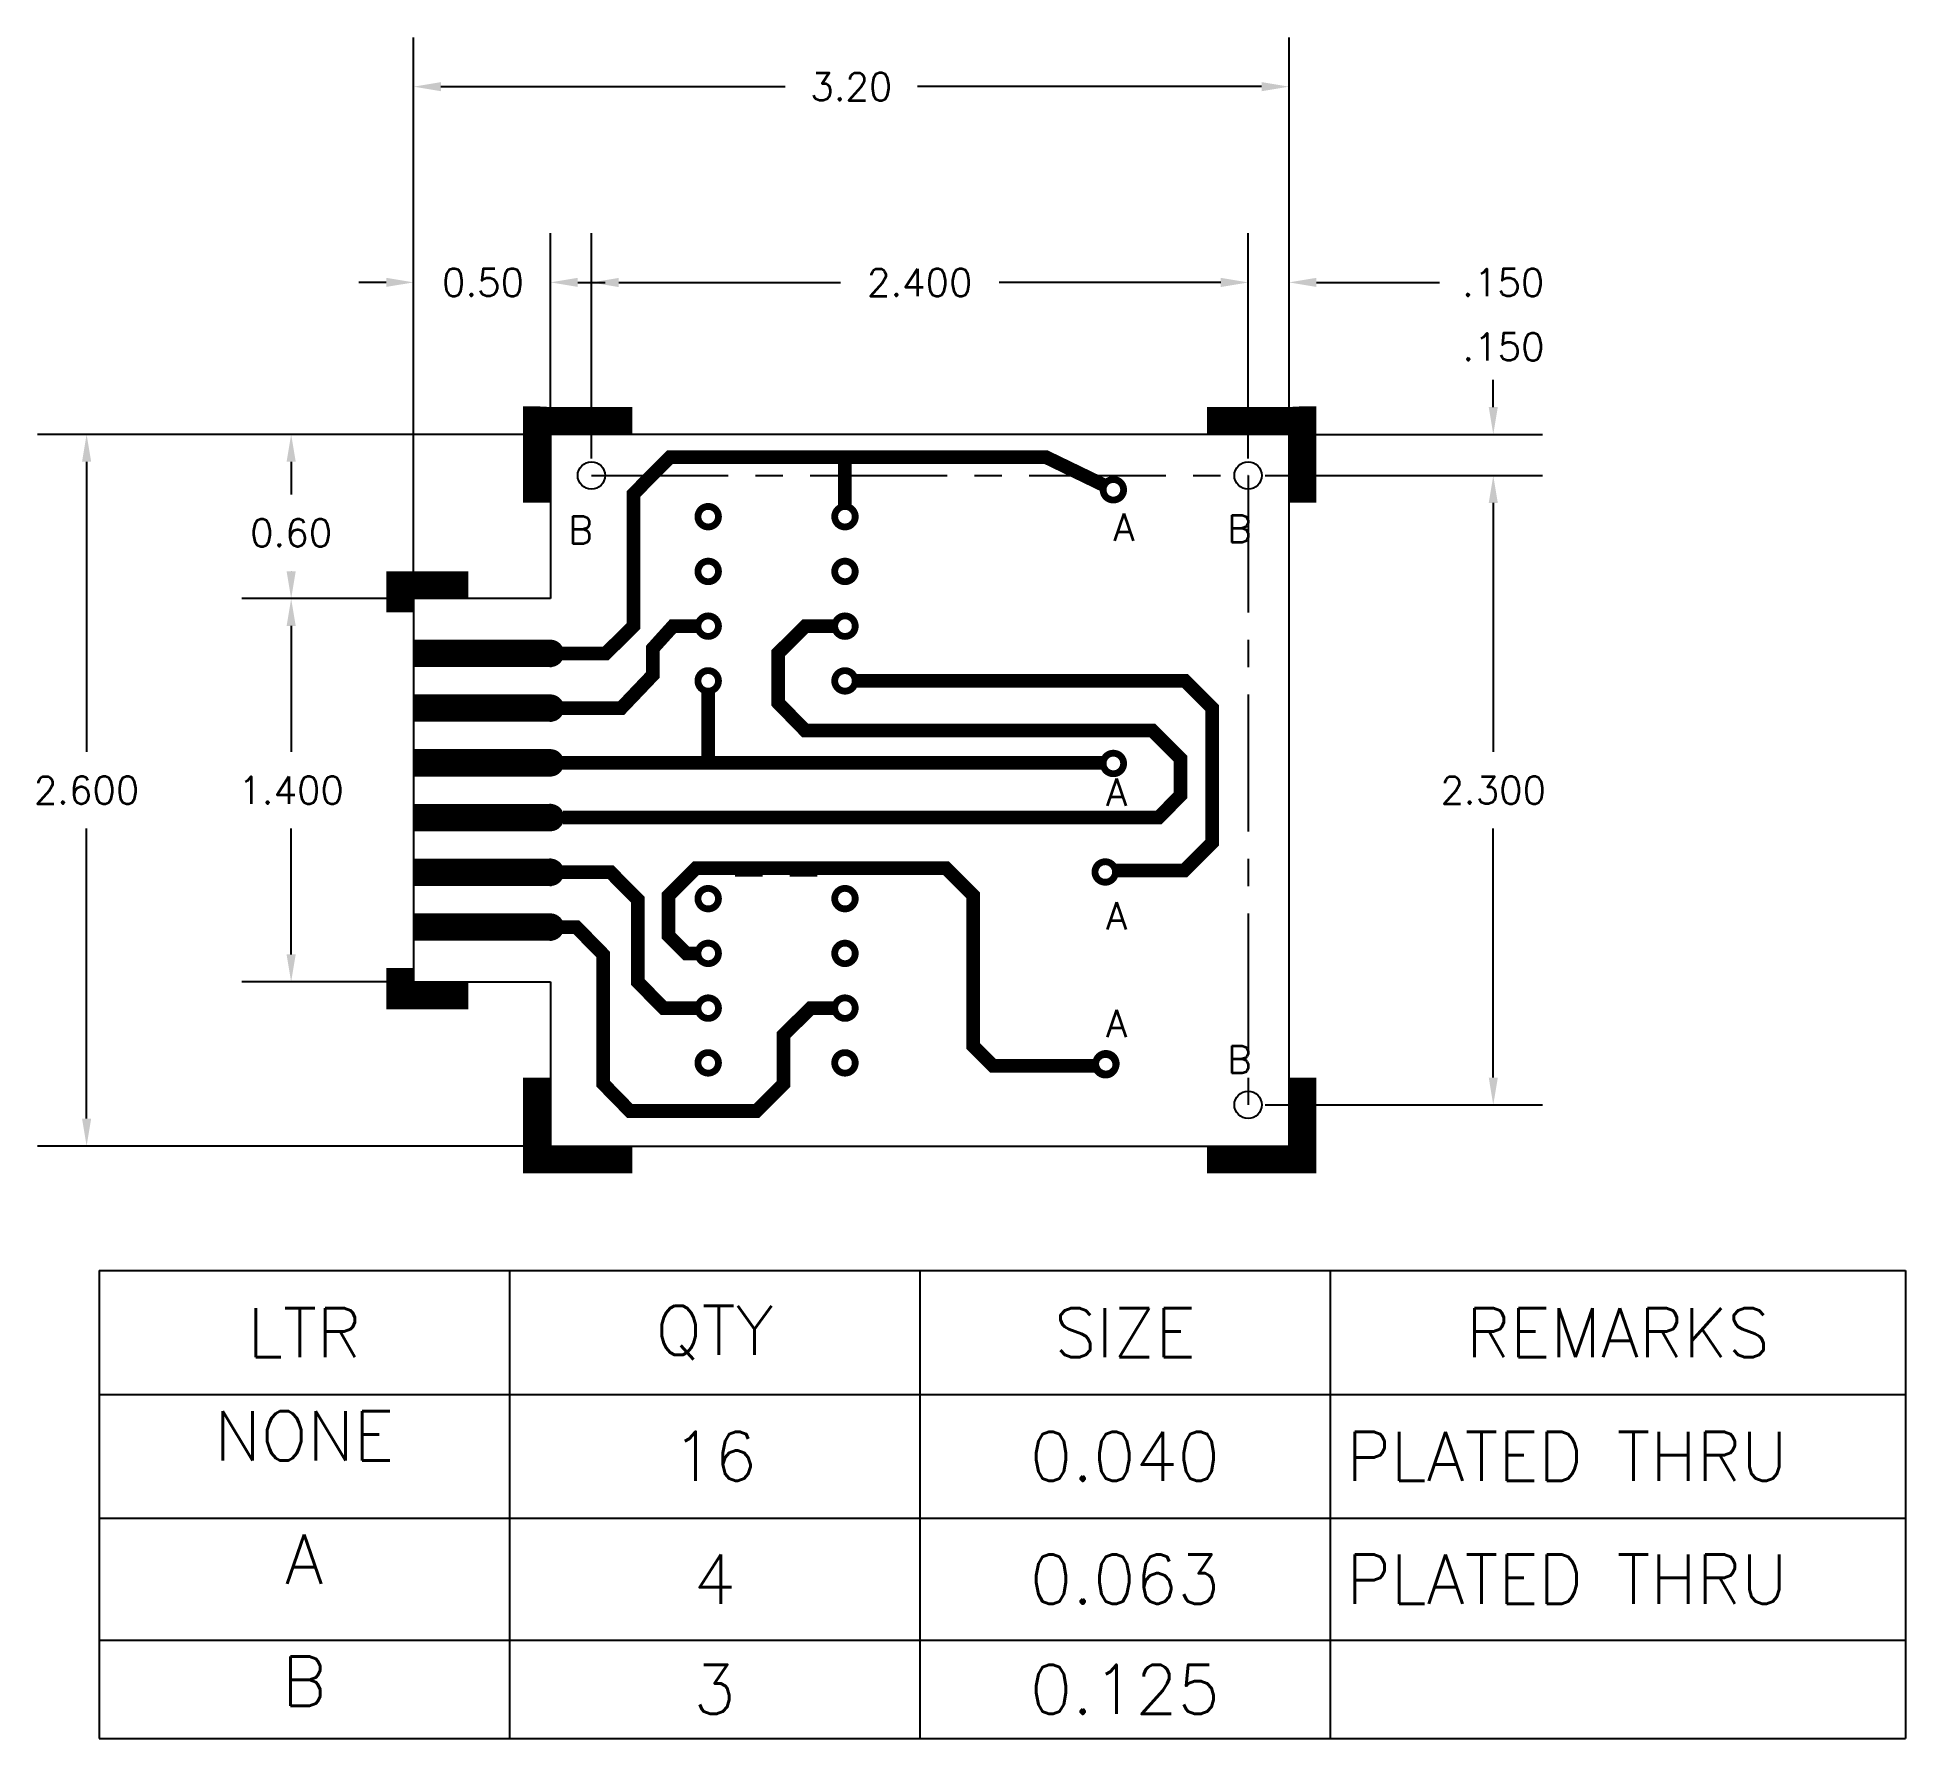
# Model space of a CAD drawing. Header units: inches. Extents: x 2.75 to 9.58, y 1.41 to 7.63.
import ezdxf

# ---------------------------------------------------------------- set-up
doc = ezdxf.new("R2010")
doc.units = ezdxf.units.IN
doc.header["$LTSCALE"] = 0.2
doc.header["$MEASUREMENT"] = 0
doc.linetypes.add('CENTERX2', pattern=[4, 2.5, -0.5, 0.5, -0.5])
for name, color, linetype in [('Pad', 4, 'Continuous'), ('Text', 7, 'Continuous'), ('Thick', 20, 'Continuous'), ('Trace', 4, 'Continuous')]:
    doc.layers.add(name, color=color, linetype=linetype)
doc.styles.get("Standard").update_dxf_attribs({"font": 'simplex.shx'})
doc.dimstyles.get("Standard").update_dxf_attribs({"dimtxt": 0.1, "dimasz": 0.1, "dimexe": 0.18, "dimexo": 0.0625, "dimgap": 0.09, "dimtad": 0, "dimtih": 1, "dimtoh": 1, "dimdec": 3, "dimzin": 4, "dimdsep": 46, "dimtxsty": 'Standard', "dimcen": 0.1, "dimadec": 0, "dimazin": 0, "dimtfac": 1, "dimtdec": 3, "dimtofl": 0, "dimtmove": 0, "dimatfit": 3, "dimfxl": 1, "dimtolj": 1, "dimtzin": 0, "dimarcsym": 0})

# ---------------------------------------------------------------- blocks, each defined once
blk = doc.blocks.new('*D10')
at = {"layer": 'Defpoints', "color": 0, "transparency": 16777216}
for p in [(4.6209, 6.1749), (2.9254, 3.5749), (4.6209, 3.5749)]:
    blk.add_point(p, dxfattribs=at)
at = {"layer": 'Text', "color": 0, "lineweight": -2, "transparency": 16777216}
for p, q in [((4.5584, 6.1749), (2.7454, 6.1749)), ((2.9254, 6.0749), (2.9254, 5.0149)), ((2.9254, 3.6749), (2.9254, 4.7349)), ((4.5584, 3.5749), (2.7454, 3.5749))]:
    blk.add_line(p, q, dxfattribs=at)
at = {"layer": 'Text', "color": 0, "transparency": 16777216}
for points in [[(2.9088, 6.0749), (2.9421, 6.0749), (2.9254, 6.1749)], [(2.9088, 3.6749), (2.9421, 3.6749), (2.9254, 3.5749)]]:
    blk.add_solid(points, dxfattribs=at)
at = {"layer": 'Text', "color": 0, "transparency": 16777216, "insert": (2.9254, 4.8749), "char_height": 0.1, "attachment_point": 5}
blk.add_mtext('\\A1;2.600', dxfattribs=at)
blk = doc.blocks.new('*D11')
at = {"layer": 'Defpoints', "color": 0, "transparency": 16777216}
for p in [(4.1209, 5.5749), (3.6732, 4.1749), (4.1209, 4.1749)]:
    blk.add_point(p, dxfattribs=at)
at = {"layer": 'Text', "color": 0, "lineweight": -2, "transparency": 16777216}
for p, q in [((4.0584, 5.5749), (3.4932, 5.5749)), ((3.6732, 5.4749), (3.6732, 5.0149)), ((3.6732, 4.2749), (3.6732, 4.7349)), ((4.0584, 4.1749), (3.4932, 4.1749))]:
    blk.add_line(p, q, dxfattribs=at)
at = {"layer": 'Text', "color": 0, "transparency": 16777216}
for points in [[(3.6565, 5.4749), (3.6899, 5.4749), (3.6732, 5.5749)], [(3.6565, 4.2749), (3.6899, 4.2749), (3.6732, 4.1749)]]:
    blk.add_solid(points, dxfattribs=at)
at = {"layer": 'Text', "color": 0, "transparency": 16777216, "insert": (3.6732, 4.8749), "char_height": 0.1, "attachment_point": 5}
blk.add_mtext('\\A1;1.400', dxfattribs=at)
blk = doc.blocks.new('*D12')
at = {"layer": 'Defpoints', "color": 0, "transparency": 16777216}
for p in [(4.6209, 6.1749), (3.6732, 5.5749), (4.6209, 5.5749)]:
    blk.add_point(p, dxfattribs=at)
at = {"layer": 'Text', "color": 0, "lineweight": -2, "transparency": 16777216}
for p, q in [((4.5584, 6.1749), (3.4932, 6.1749)), ((3.6732, 6.0749), (3.6732, 5.9549)), ((3.6732, 5.6749), (3.6732, 5.6749)), ((4.5584, 5.5749), (3.4932, 5.5749))]:
    blk.add_line(p, q, dxfattribs=at)
at = {"layer": 'Text', "color": 0, "transparency": 16777216}
for points in [[(3.6565, 6.0749), (3.6899, 6.0749), (3.6732, 6.1749)], [(3.6565, 5.6749), (3.6899, 5.6749), (3.6732, 5.5749)]]:
    blk.add_solid(points, dxfattribs=at)
at = {"layer": 'Text', "color": 0, "transparency": 16777216, "insert": (3.6732, 5.8149), "char_height": 0.1, "width": 0.4, "attachment_point": 5}
blk.add_mtext('\\A1;0.60', dxfattribs=at)
blk = doc.blocks.new('*D13')
at = {"layer": 'Defpoints', "color": 0, "transparency": 16777216}
for p in [(4.6209, 6.7304), (4.6209, 6.1749), (4.1209, 5.5749)]:
    blk.add_point(p, dxfattribs=at)
at = {"layer": 'Text', "color": 0, "lineweight": -2, "transparency": 16777216}
for p, q in [((4.1209, 5.6374), (4.1209, 6.9104)), ((4.6209, 6.2374), (4.6209, 6.9104)), ((4.0209, 6.7304), (3.9209, 6.7304)), ((4.7209, 6.7304), (4.8209, 6.7304))]:
    blk.add_line(p, q, dxfattribs=at)
at = {"layer": 'Text', "color": 0, "transparency": 16777216}
for points in [[(4.0209, 6.7471), (4.0209, 6.7138), (4.1209, 6.7304)], [(4.7209, 6.7471), (4.7209, 6.7138), (4.6209, 6.7304)]]:
    blk.add_solid(points, dxfattribs=at)
at = {"layer": 'Text', "color": 0, "transparency": 16777216, "insert": (4.3745, 6.7304), "char_height": 0.1, "attachment_point": 5}
blk.add_mtext('\\A1;0.50', dxfattribs=at)
blk = doc.blocks.new('*D14')
at = {"layer": 'Defpoints', "color": 0, "transparency": 16777216}
for p in [(7.3209, 7.4455), (7.3209, 6.1749), (4.1209, 5.5749)]:
    blk.add_point(p, dxfattribs=at)
at = {"layer": 'Text', "color": 0, "lineweight": -2, "transparency": 16777216}
for p, q in [((4.1209, 5.6374), (4.1209, 7.6255)), ((7.3209, 6.2374), (7.3209, 7.6255)), ((4.2209, 7.4455), (5.4785, 7.4455)), ((7.2209, 7.4455), (5.9633, 7.4455))]:
    blk.add_line(p, q, dxfattribs=at)
at = {"layer": 'Text', "color": 0, "transparency": 16777216}
for points in [[(4.2209, 7.4622), (4.2209, 7.4289), (4.1209, 7.4455)], [(7.2209, 7.4622), (7.2209, 7.4289), (7.3209, 7.4455)]]:
    blk.add_solid(points, dxfattribs=at)
at = {"layer": 'Text', "color": 0, "transparency": 16777216, "insert": (5.7209, 7.4455), "char_height": 0.1, "attachment_point": 5}
blk.add_mtext('\\A1;3.20', dxfattribs=at)
blk = doc.blocks.new('*D16')
at = {"layer": 'Defpoints', "color": 0, "transparency": 16777216}
for p in [(7.3209, 6.7303), (7.3209, 6.1749), (7.1711, 6.0246)]:
    blk.add_point(p, dxfattribs=at)
at = {"layer": 'Text', "color": 0, "lineweight": -2, "transparency": 16777216}
for p, q in [((7.1711, 6.0871), (7.1711, 6.9103)), ((7.3209, 6.2374), (7.3209, 6.9103)), ((7.0711, 6.7303), (6.9711, 6.7303)), ((7.4209, 6.7303), (7.8714, 6.7303))]:
    blk.add_line(p, q, dxfattribs=at)
at = {"layer": 'Text', "color": 0, "transparency": 16777216}
for points in [[(7.0711, 6.7469), (7.0711, 6.7136), (7.1711, 6.7303)], [(7.4209, 6.7469), (7.4209, 6.7136), (7.3209, 6.7303)]]:
    blk.add_solid(points, dxfattribs=at)
at = {"layer": 'Text', "color": 0, "transparency": 16777216, "insert": (8.1042, 6.7303), "char_height": 0.1, "attachment_point": 5}
blk.add_mtext('\\A1;.150', dxfattribs=at)
blk = doc.blocks.new('*D17')
at = {"layer": 'Defpoints', "color": 0, "transparency": 16777216}
for p in [(7.3209, 6.1749), (8.0676, 6.1749), (7.1711, 6.0246)]:
    blk.add_point(p, dxfattribs=at)
at = {"layer": 'Text', "color": 0, "lineweight": -2, "transparency": 16777216}
for p, q in [((8.0676, 6.2749), (8.0676, 6.3749)), ((7.3834, 6.1749), (8.2476, 6.1749)), ((7.2336, 6.0246), (8.2476, 6.0246)), ((8.0676, 5.9246), (8.0676, 5.8246))]:
    blk.add_line(p, q, dxfattribs=at)
at = {"layer": 'Text', "color": 0, "transparency": 16777216}
for points in [[(8.051, 6.2749), (8.0843, 6.2749), (8.0676, 6.1749)], [(8.051, 5.9246), (8.0843, 5.9246), (8.0676, 6.0246)]]:
    blk.add_solid(points, dxfattribs=at)
at = {"layer": 'Text', "color": 0, "transparency": 16777216, "insert": (8.1052, 6.4949), "char_height": 0.1, "width": 0.037553, "attachment_point": 5}
blk.add_mtext('\\A1;.150', dxfattribs=at)
blk = doc.blocks.new('*D18')
at = {"layer": 'Defpoints', "color": 0, "transparency": 16777216}
for p in [(7.1711, 6.0246), (7.1711, 3.7252), (8.0676, 3.7252)]:
    blk.add_point(p, dxfattribs=at)
at = {"layer": 'Text', "color": 0, "lineweight": -2, "transparency": 16777216}
for p, q in [((7.2336, 6.0246), (8.2476, 6.0246)), ((8.0676, 5.9246), (8.0676, 5.0149)), ((8.0676, 3.8252), (8.0676, 4.7349)), ((7.2336, 3.7252), (8.2476, 3.7252))]:
    blk.add_line(p, q, dxfattribs=at)
at = {"layer": 'Text', "color": 0, "transparency": 16777216}
for points in [[(8.051, 5.9246), (8.0843, 5.9246), (8.0676, 6.0246)], [(8.051, 3.8252), (8.0843, 3.8252), (8.0676, 3.7252)]]:
    blk.add_solid(points, dxfattribs=at)
at = {"layer": 'Text', "color": 0, "transparency": 16777216, "insert": (8.0676, 4.8749), "char_height": 0.1, "attachment_point": 5}
blk.add_mtext('\\A1;2.300', dxfattribs=at)
blk = doc.blocks.new('*D19')
at = {"layer": 'Defpoints', "color": 0, "transparency": 16777216}
for p in [(7.1711, 6.73), (4.7707, 6.0246), (7.1711, 6.0246)]:
    blk.add_point(p, dxfattribs=at)
at = {"layer": 'Text', "color": 0, "lineweight": -2, "transparency": 16777216}
for p, q in [((4.7707, 6.0871), (4.7707, 6.91)), ((7.1711, 6.0871), (7.1711, 6.91)), ((4.8707, 6.73), (5.6809, 6.73)), ((7.0711, 6.73), (6.2609, 6.73))]:
    blk.add_line(p, q, dxfattribs=at)
at = {"layer": 'Text', "color": 0, "transparency": 16777216}
for points in [[(4.8707, 6.7467), (4.8707, 6.7133), (4.7707, 6.73)], [(7.0711, 6.7467), (7.0711, 6.7133), (7.1711, 6.73)]]:
    blk.add_solid(points, dxfattribs=at)
at = {"layer": 'Text', "color": 0, "transparency": 16777216, "insert": (5.9709, 6.73), "char_height": 0.1, "attachment_point": 5}
blk.add_mtext('\\A1;2.400', dxfattribs=at)
blk = doc.blocks.new('*T21')
at = {"layer": 'Text', "color": 0, "linetype": 'ByBlock', "lineweight": -2, "transparency": 16777216}
for p, q in [((0, 0), (6.6041, 0)), ((0, 0), (0, -1.71)), ((1.5, 0), (1.5, -1.71)), ((3, 0), (3, -1.71)), ((4.5, 0), (4.5, -1.71)), ((6.6041, 0), (6.6041, -1.71)), ((0, -0.4533), (6.6041, -0.4533)), ((0, -0.9041), (6.6041, -0.9041)), ((0, -1.35), (6.6041, -1.35)), ((0, -1.71), (6.6041, -1.71))]:
    blk.add_line(p, q, dxfattribs=at)
at = {"layer": 'Text', "color": 0, "transparency": 16777216, "char_height": 0.18}
for s, insert, width, attachment_point in [('QTY', (2.25, -0.2267), 1.38, 5), ('LTR', (0.75, -0.2267), 1.38, 5), ('SIZE', (3.75, -0.2267), 1.38, 5), ('REMARKS', (5.5521, -0.2267), 1.984148, 5), ('NONE', (0.75, -0.5133), 1.38, 2), ('16', (2.25, -0.6787), 1.38, 5), ('0.040', (3.75, -0.6787), 1.38, 5), ('PLATED THRU', (4.56, -0.6787), 1.984148, 4), ('A', (0.75, -0.9641), 1.38, 2), ('4', (2.25, -1.1271), 1.38, 5), ('0.063', (3.75, -1.1271), 1.38, 5), ('PLATED THRU', (4.56, -1.1271), 1.984148, 4), ('B', (0.75, -1.41), 1.38, 2), ('3', (2.25, -1.53), 1.38, 5), ('0.125', (3.75, -1.53), 1.38, 5)]:
    blk.add_mtext(s, dxfattribs=dict(at, insert=insert, width=width, attachment_point=attachment_point))

msp = doc.modelspace()

# ---------------------------------------------------------------- linework, layer by layer
at = {"layer": 'Pad', "const_width": 0.025}
for points in [[(6.6413, 5.9726, 1), (6.7163, 5.9726, 1)], [(5.1602, 5.8743, 1), (5.2352, 5.8743, 1)], [(5.1602, 5.8743, 1), (5.2352, 5.8743, 1)], [(5.6602, 5.8743, 1), (5.7352, 5.8743, 1)], [(5.6602, 5.8743, 1), (5.7352, 5.8743, 1)], [(5.1602, 5.6743, 1), (5.2352, 5.6743, 1)], [(5.1602, 5.6743, 1), (5.2352, 5.6743, 1)], [(5.6602, 5.6743, 1), (5.7352, 5.6743, 1)], [(5.6602, 5.6743, 1), (5.7352, 5.6743, 1)], [(5.1602, 5.4743, 1), (5.2352, 5.4743, 1)], [(5.1602, 5.4743, 1), (5.2352, 5.4743, 1)], [(5.6602, 5.4743, 1), (5.7352, 5.4743, 1)], [(5.6602, 5.4743, 1), (5.7352, 5.4743, 1)], [(5.1602, 5.2743, 1), (5.2352, 5.2743, 1)], [(5.1602, 5.2743, 1), (5.2352, 5.2743, 1)], [(5.6602, 5.2743, 1), (5.7352, 5.2743, 1)], [(5.6602, 5.2743, 1), (5.7352, 5.2743, 1)], [(6.6413, 4.9726, 1), (6.7163, 4.9726, 1)], [(6.6117, 4.5761, 1), (6.6867, 4.5761, 1)], [(6.6117, 4.5761, 1), (6.6867, 4.5761, 1)], [(5.1602, 4.4787, 1), (5.2352, 4.4787, 1)], [(5.1602, 4.4787, 1), (5.2352, 4.4787, 1)], [(5.6602, 4.4787, 1), (5.7352, 4.4787, 1)], [(5.6602, 4.4787, 1), (5.7352, 4.4787, 1)], [(5.1602, 4.2787, 1), (5.2352, 4.2787, 1)], [(5.1602, 4.2787, 1), (5.2352, 4.2787, 1)], [(5.6602, 4.2787, 1), (5.7352, 4.2787, 1)], [(5.6602, 4.2787, 1), (5.7352, 4.2787, 1)], [(5.1602, 4.0787, 1), (5.2352, 4.0787, 1)], [(5.1602, 4.0787, 1), (5.2352, 4.0787, 1)], [(5.6602, 4.0787, 1), (5.7352, 4.0787, 1)], [(5.6602, 4.0787, 1), (5.7352, 4.0787, 1)], [(5.1602, 3.8787, 1), (5.2352, 3.8787, 1)], [(5.1602, 3.8787, 1), (5.2352, 3.8787, 1)], [(5.6602, 3.8787, 1), (5.7352, 3.8787, 1)], [(5.6602, 3.8787, 1), (5.7352, 3.8787, 1)], [(6.6127, 3.8717, 1), (6.6877, 3.8717, 1)], [(6.6142, 3.8756, 1), (6.6892, 3.8756, 1)]]:
    msp.add_lwpolyline(points, format="xyb", close=True, dxfattribs=at)
at = {"layer": 'Thick'}
for p, q in [((7.3209, 6.1749), (4.6209, 6.1749)), ((4.6209, 6.1749), (4.6209, 5.5749)), ((7.3209, 3.5749), (7.3209, 6.1749)), ((4.6209, 5.5749), (4.1209, 5.5749)), ((4.1209, 5.5749), (4.1209, 4.1749)), ((5.3962, 4.5615), (5.2962, 4.5615)), ((5.5962, 4.5615), (5.4962, 4.5615)), ((4.1209, 4.1749), (4.6209, 4.1749)), ((4.6209, 4.1749), (4.6209, 3.5749)), ((4.6209, 3.5749), (7.3209, 3.5749))]:
    msp.add_line(p, q, dxfattribs=at)
at = {"layer": 'Thick', "linetype": 'CENTERX2'}
for p, q in [((4.7707, 6.0246), (7.1711, 6.0246)), ((7.1711, 6.0246), (7.1711, 3.7252))]:
    msp.add_line(p, q, dxfattribs=at)
at = {"layer": 'Thick'}
for centre in [(4.7707, 6.0246), (7.1711, 6.0246), (7.1711, 3.7252)]:
    msp.add_circle(centre, 0.05, dxfattribs=at)
at = {"layer": 'Trace'}
for p, q in [((4.6209, 5.3749), (4.6209, 5.4248)), ((4.6209, 5.3749), (4.6209, 5.3247)), ((4.6209, 5.1749), (4.6209, 5.2248)), ((4.6209, 5.1749), (4.6209, 5.1247)), ((4.6209, 4.9749), (4.6209, 5.0248)), ((4.6209, 4.9749), (4.6209, 4.9247)), ((4.6209, 4.7749), (4.6209, 4.8248)), ((4.6209, 4.7749), (4.6209, 4.7247)), ((4.6209, 4.5749), (4.6209, 4.6248)), ((4.6209, 4.5749), (4.6209, 4.5247)), ((4.6209, 4.3749), (4.6209, 4.4248)), ((4.6209, 4.3749), (4.6209, 4.3247))]:
    msp.add_line(p, q, dxfattribs=at)
for points, const_width in [([(4.6209, 6.2249), (4.571, 6.2275), (4.5209, 6.2275)], 0.1), ([(4.6209, 6.2249), (4.5209, 6.2249)], 0.1), ([(4.5708, 6.2254), (4.5708, 5.9254)], 0.1), ([(4.6209, 6.2249), (4.9209, 6.2249)], 0.1), ([(7.3209, 6.2249), (7.0209, 6.2249)], 0.1), ([(7.3209, 6.2249), (7.3708, 6.2275), (7.4209, 6.2275)], 0.1), ([(7.3209, 6.2249), (7.4209, 6.2249)], 0.1), ([(7.3709, 6.2254), (7.3709, 5.9254)], 0.1), ([(4.6209, 5.3749), (4.8236, 5.3749), (4.9242, 5.4742), (4.9242, 5.9571), (5.0582, 6.0921), (6.4319, 6.0921), (6.6451, 5.989)], 0.05), ([(5.6977, 5.9118), (5.6977, 6.0921)], 0.05), ([(4.1209, 5.6249), (4.0209, 5.6249)], 0.1), ([(4.0709, 5.6249), (4.0709, 5.5249)], 0.1), ([(4.1209, 5.6249), (4.3209, 5.6249)], 0.1), ([(5.1602, 5.4743), (5.0689, 5.4743), (4.9957, 5.3934), (4.9957, 5.2963), (4.8798, 5.1749), (4.6209, 5.1749)], 0.05), ([(5.6683, 5.4743), (5.5525, 5.4743), (5.4533, 5.3755), (5.4533, 5.1943), (5.5525, 5.0926), (6.8222, 5.0926), (6.9239, 4.991), (6.9239, 4.8555), (6.8438, 4.7749), (4.6673, 4.7749)], 0.05), ([(4.6209, 5.3749), (4.1209, 5.3749)], 0.1), ([(5.1977, 5.2368), (5.1977, 4.9749)], 0.05), ([(5.7352, 5.2743), (6.9411, 5.2743), (7.0402, 5.1753), (7.0402, 4.683), (6.938, 4.5814), (6.6854, 4.5814)], 0.05), ([(4.6209, 5.1749), (4.1209, 5.1749)], 0.1), ([(4.6209, 4.9749), (4.1209, 4.9749)], 0.1), ([(4.6209, 4.9749), (6.6413, 4.9749)], 0.05), ([(4.6209, 4.7749), (4.1209, 4.7749)], 0.1), ([(4.6209, 4.5749), (4.1209, 4.5749)], 0.1), ([(4.6209, 4.5749), (4.8413, 4.5749), (4.941, 4.4743), (4.941, 4.1735), (5.0348, 4.0787), (5.1602, 4.0787)], 0.05), ([(5.1602, 4.2787), (5.1169, 4.2787), (5.0524, 4.3434), (5.0524, 4.4899), (5.1521, 4.5896), (6.067, 4.5896), (6.166, 4.4906), (6.166, 3.941), (6.239, 3.8675), (6.6127, 3.8675)], 0.05), ([(4.6209, 4.3749), (4.1209, 4.3749)], 0.1), ([(4.6459, 4.3749), (4.7155, 4.3749), (4.8135, 4.2748), (4.8135, 3.8028), (4.9114, 3.7028), (5.374, 3.7028), (5.4731, 3.8017), (5.4731, 3.9805), (5.5726, 4.079), (5.6614, 4.0788)], 0.05), ([(4.0709, 4.1249), (4.0709, 4.2249)], 0.1), ([(4.1209, 4.1249), (4.0209, 4.1249)], 0.1), ([(4.1209, 4.1249), (4.3209, 4.1249)], 0.1), ([(4.5709, 3.5249), (4.5709, 3.8249)], 0.1), ([(7.3709, 3.5249), (7.3709, 3.8249)], 0.1), ([(4.6209, 3.5249), (4.5209, 3.5249)], 0.1), ([(4.6209, 3.5249), (4.9209, 3.5249)], 0.1), ([(7.3209, 3.5249), (7.0209, 3.5249)], 0.1), ([(7.3209, 3.5249), (7.4209, 3.5249)], 0.1)]:
    msp.add_lwpolyline(points, dxfattribs=dict(at, const_width=const_width))
at = {"layer": 'Trace', "const_width": 0.05}
for points in [[(4.6209, 5.3499, 0.414214), (4.6459, 5.3749, 0.414214), (4.6209, 5.3999)], [(4.6209, 5.1499, 0.414214), (4.6459, 5.1749, 0.414214), (4.6209, 5.1999)], [(4.6209, 4.9499, 0.414214), (4.6459, 4.9749, 0.414214), (4.6209, 4.9999)], [(4.6209, 4.7499, 0.414214), (4.6459, 4.7749, 0.414214), (4.6209, 4.7999)], [(4.6209, 4.5499, 0.414214), (4.6459, 4.5749, 0.414214), (4.6209, 4.5999)], [(4.6209, 4.3499, 0.414214), (4.6459, 4.3749, 0.414214), (4.6209, 4.3999)]]:
    msp.add_lwpolyline(points, format="xyb", dxfattribs=at)

# ---------------------------------------------------------------- block references
msp.add_blockref('*T21', (2.9709, 3.1197))

# ---------------------------------------------------------------- texts
at = {"layer": 'Text', "char_height": 0.1, "attachment_point": 1}
for s, insert in [('B', (4.6858, 5.8757)), ('A', (6.6788, 5.8859)), ('B', (7.0944, 5.8802)), ('A', (6.6517, 4.9174)), ('A', (6.6517, 4.4654)), ('A', (6.6517, 4.0729)), ('B', (7.0944, 3.9405))]:
    msp.add_mtext_dynamic_manual_height_columns(s, width=0.197966, gutter_width=0.5, heights=[0], dxfattribs=dict(at, insert=insert))

# ---------------------------------------------------------------- dimensions: what is measured, and where the dimension line sits
at = {"layer": 'Text'}
dim = msp.add_linear_dim(base=(7.3209, 7.4455), p1=(4.1209, 5.5749), p2=(7.3209, 6.1749), text='3.20', dimstyle='Standard', dxfattribs=at)
dim.commit()
dim.dimension.update_dxf_attribs({"geometry": '*D14', "text_midpoint": (5.7209, 7.4455)})
dim = msp.add_linear_dim(base=(4.6209, 6.7304), p1=(4.1209, 5.5749), p2=(4.6209, 6.1749), text='0.50', dimstyle='Standard', dxfattribs=at)
dim.commit()
dim.dimension.update_dxf_attribs({"geometry": '*D13', "text_midpoint": (4.3745, 6.7304), "dimtype": 160})
dim = msp.add_linear_dim(base=(7.1711, 6.73), p1=(4.7707, 6.0246), p2=(7.1711, 6.0246), dimstyle='Standard', dxfattribs=at)
dim.commit()
dim.dimension.update_dxf_attribs({"geometry": '*D19', "text_midpoint": (5.9709, 6.73)})
dim = msp.add_linear_dim(base=(7.3209, 6.7303), p1=(7.1711, 6.0246), p2=(7.3209, 6.1749), dimstyle='Standard', dxfattribs=at)
dim.commit()
dim.dimension.update_dxf_attribs({"geometry": '*D16', "text_midpoint": (8.1042, 6.7303), "dimtype": 160})
dim = msp.add_linear_dim(base=(8.0676, 6.1749), p1=(7.1711, 6.0246), p2=(7.3209, 6.1749), angle=90, dimstyle='Standard', override={"dimtmove": 2}, dxfattribs=at)
dim.commit()
dim.dimension.update_dxf_attribs({"geometry": '*D17', "text_midpoint": (8.1052, 6.4949), "dimtype": 160})
for base, p1, p2, picture, middle in [((2.9254, 3.5749), (4.6209, 6.1749), (4.6209, 3.5749), '*D10', (2.9254, 4.8749)), ((3.6732, 4.1749), (4.1209, 5.5749), (4.1209, 4.1749), '*D11', (3.6732, 4.8749))]:
    dim = msp.add_linear_dim(base=base, p1=p1, p2=p2, angle=90, dimstyle='Standard', dxfattribs=at)
    dim.commit()
    dim.dimension.update_dxf_attribs({"geometry": picture, "text_midpoint": middle})
dim = msp.add_linear_dim(base=(3.6732, 5.5749), p1=(4.6209, 6.1749), p2=(4.6209, 5.5749), angle=90, text='0.60', dimstyle='Standard', dxfattribs=at)
dim.commit()
dim.dimension.update_dxf_attribs({"geometry": '*D12', "text_midpoint": (3.6732, 5.8149), "dimtype": 160})
dim = msp.add_linear_dim(base=(8.0676, 3.7252), p1=(7.1711, 6.0246), p2=(7.1711, 3.7252), angle=90, text='2.300', dimstyle='Standard', dxfattribs=at)
dim.commit()
dim.dimension.update_dxf_attribs({"geometry": '*D18', "text_midpoint": (8.0676, 4.8749)})

doc.saveas('drawing.dxf')
